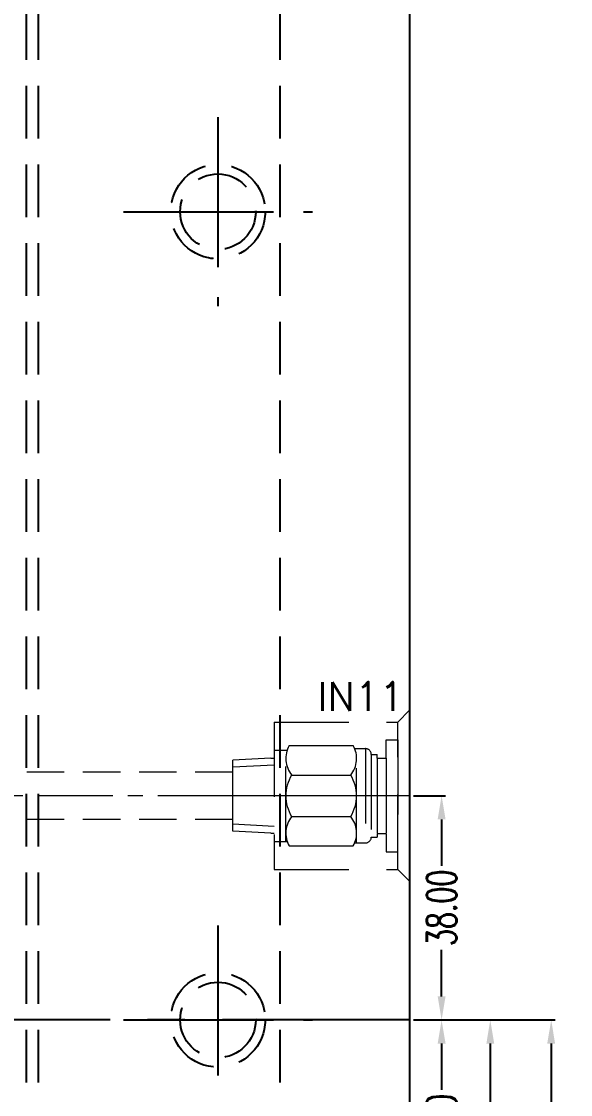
# Model space of a CAD drawing. Header units: inches. Extents: x 157915 to 159347, y -49911 to -48898.
# Drawn here: x 158767.3 to 158860.4, y -49189.5 to -49007.6 of the extents above; entities that cross this region are included whole.
import ezdxf
from ezdxf.enums import TextEntityAlignment as Align

# ---------------------------------------------------------------- set-up
doc = ezdxf.new("R2010")
doc.units = ezdxf.units.IN
doc.header["$LTSCALE"] = 2
doc.header["$MEASUREMENT"] = 0
doc.header["$PDMODE"] = 3
doc.header["$PDSIZE"] = 0.3125
for name, pattern in [('ACAD_ISO08W100', [36, 24, -3, 6, -3]), ('CENTER', [50.8, 31.75, -6.35, 6.35, -6.35]), ('HIDDEN', [9.525, 6.35, -3.175])]:
    doc.linetypes.add(name, pattern=pattern)
doc.layers.get('0').update_dxf_attribs({"linetype": 'CONTINUOUS'})
doc.layers.get('Defpoints').update_dxf_attribs({"linetype": 'CONTINUOUS'})
for name, color, linetype in [('5', 5, 'CONTINUOUS'), ('CL', 1, 'ACAD_ISO08W100'), ('COOL', 171, 'CONTINUOUS'), ('WT', 4, 'CONTINUOUS')]:
    doc.layers.add(name, color=color, linetype=linetype)
doc.layers.add('dim', color=3, linetype='CONTINUOUS', lineweight=15)
doc.layers.add('WR', color=122, linetype='HIDDEN', lineweight=18)
doc.styles.get("Standard").update_dxf_attribs({"font": 'txt.shx', "width": 0.67})
doc.dimstyles.new('2.00', dxfattribs={"dimtxt": 5, "dimasz": 4, "dimexe": 0.666, "dimexo": 0.626, "dimgap": 1, "dimtad": 0, "dimzin": 0, "dimdsep": 46, "dimtxsty": 'Standard', "dimcen": 0.09, "dimclrd": 3, "dimclre": 3, "dimclrt": 7, "dimazin": 0, "dimtfac": 1, "dimtofl": 0, "dimtmove": 0, "dimatfit": 0, "dimfxl": 0, "dimtolj": 1, "dimtzin": 0, "dimarcsym": 0})

# ---------------------------------------------------------------- blocks, each defined once
blk = doc.blocks.new('*D37214')
at = {"layer": 'Defpoints', "color": 0}
for p in [(158833.16, -49138.87), (158838.58, -49138.87), (158833.16, -49176.87)]:
    blk.add_point(p, dxfattribs=at)
at = {"layer": 'dim', "color": 3, "linetype": 'ByBlock', "lineweight": -2}
for p, q in [((158833.79, -49138.87), (158839.25, -49138.87)), ((158838.58, -49142.87), (158838.58, -49150.73)), ((158838.58, -49172.87), (158838.58, -49165.01)), ((158833.79, -49176.87), (158839.25, -49176.87))]:
    blk.add_line(p, q, dxfattribs=at)
at = {"layer": 'dim', "color": 3, "linetype": 'ByBlock'}
for points in [[(158839.25, -49142.87), (158837.91, -49142.87), (158838.58, -49138.87)], [(158837.91, -49172.87), (158839.25, -49172.87), (158838.58, -49176.87)]]:
    blk.add_solid(points, dxfattribs=at)
at = {"layer": 'dim', "color": 7, "linetype": 'ByBlock', "insert": (158838.58, -49157.87), "char_height": 5, "attachment_point": 5, "rotation": 90}
blk.add_mtext('\\A1;38.00', dxfattribs=at)
blk = doc.blocks.new('*D37215')
at = {"layer": 'Defpoints', "color": 0}
for p in [(158833.16, -49176.87), (158833.16, -49214.87), (158838.58, -49214.87)]:
    blk.add_point(p, dxfattribs=at)
at = {"layer": 'dim', "color": 3, "linetype": 'ByBlock', "lineweight": -2}
for p, q in [((158833.79, -49176.87), (158839.25, -49176.87)), ((158838.58, -49180.87), (158838.58, -49188.73)), ((158838.58, -49210.87), (158838.58, -49203.01)), ((158833.79, -49214.87), (158839.25, -49214.87))]:
    blk.add_line(p, q, dxfattribs=at)
at = {"layer": 'dim', "color": 3, "linetype": 'ByBlock'}
for points in [[(158839.25, -49180.87), (158837.91, -49180.87), (158838.58, -49176.87)], [(158837.91, -49210.87), (158839.25, -49210.87), (158838.58, -49214.87)]]:
    blk.add_solid(points, dxfattribs=at)
at = {"layer": 'dim', "color": 7, "linetype": 'ByBlock', "insert": (158838.58, -49195.87), "char_height": 5, "attachment_point": 5, "rotation": 90}
blk.add_mtext('\\A1;38.00', dxfattribs=at)
blk = doc.blocks.new('*D37216')
at = {"layer": 'Defpoints', "color": 0}
for p in [(158833.16, -49176.87), (158833.16, -49246.87), (158846.83, -49246.87)]:
    blk.add_point(p, dxfattribs=at)
at = {"layer": 'dim', "color": 3, "linetype": 'ByBlock', "lineweight": -2}
for p, q in [((158833.79, -49176.87), (158847.5, -49176.87)), ((158846.83, -49180.87), (158846.83, -49205.01)), ((158846.83, -49242.87), (158846.83, -49218.73)), ((158833.79, -49246.87), (158847.5, -49246.87))]:
    blk.add_line(p, q, dxfattribs=at)
at = {"layer": 'dim', "color": 3, "linetype": 'ByBlock'}
for points in [[(158847.5, -49180.87), (158846.17, -49180.87), (158846.83, -49176.87)], [(158846.17, -49242.87), (158847.5, -49242.87), (158846.83, -49246.87)]]:
    blk.add_solid(points, dxfattribs=at)
at = {"layer": 'dim', "color": 7, "linetype": 'ByBlock', "insert": (158846.83, -49211.87), "char_height": 5, "attachment_point": 5, "rotation": 90}
blk.add_mtext('\\A1;70.00', dxfattribs=at)
blk = doc.blocks.new('*D37217')
at = {"layer": 'Defpoints', "color": 0}
for p in [(158833.16, -49176.87), (158833.16, -49266.87), (158857.16, -49266.87)]:
    blk.add_point(p, dxfattribs=at)
at = {"layer": 'dim', "color": 3, "linetype": 'ByBlock', "lineweight": -2}
for p, q in [((158833.79, -49176.87), (158857.82, -49176.87)), ((158857.16, -49180.87), (158857.16, -49215.01)), ((158857.16, -49262.87), (158857.16, -49228.73)), ((158833.79, -49266.87), (158857.82, -49266.87))]:
    blk.add_line(p, q, dxfattribs=at)
at = {"layer": 'dim', "color": 3, "linetype": 'ByBlock'}
for points in [[(158857.82, -49180.87), (158856.49, -49180.87), (158857.16, -49176.87)], [(158856.49, -49262.87), (158857.82, -49262.87), (158857.16, -49266.87)]]:
    blk.add_solid(points, dxfattribs=at)
at = {"layer": 'dim', "color": 7, "linetype": 'ByBlock', "insert": (158857.16, -49221.87), "char_height": 5, "attachment_point": 5, "rotation": 90}
blk.add_mtext('\\A1;90.00', dxfattribs=at)
blk = doc.blocks.new('20150129.111502')
at = {"layer": '5', "color": 122, "linetype": 'HIDDEN', "lineweight": 0}
for p, q in [((0, 14.5), (0, -14.5)), ((2, 12.5), (0, 14.5)), ((2, 12.5), (2, -12.5)), ((23, 12.5), (2, 12.5)), ((23, -12.5), (23, 12.5)), ((2, -9.5), (2, 9.5)), ((4.01, 9.5), (2, 9.5)), ((4.01, 6.4), (4.01, 9.5)), ((7.51, -8), (7.51, 8)), ((9.33, 8), (7.51, 8)), ((9, 8), (9, -8)), ((20.43, 8.5), (9.57, 8.5)), ((23, 7.75), (20.77, 7.75)), ((21, 7.75), (21, -7.75)), ((4.01, -6.4), (4.01, 6.4)), ((5.51, 6.4), (4.01, 6.4)), ((5.51, 6.4), (5.51, 7)), ((6.51, 7), (5.51, 7)), ((5.51, 6.4), (5.51, 7)), ((5.51, -6.4), (5.51, 6.4)), ((6.51, -7), (6.51, 7)), ((23.56, 6.35), (23, 6.35)), ((23.56, 6.35), (30, 6.01)), ((30, 6.01), (30, -6.01)), ((23, 5.19), (30, 4.82)), ((20.01, 3.5), (9.99, 3.5)), ((20.01, -3.5), (9.99, -3.5)), ((23, -5.19), (30, -4.82)), ((5.51, -6.4), (4.01, -6.4)), ((4.01, -6.4), (4.01, -9.5)), ((5.51, -6.4), (5.51, -7)), ((5.51, -6.4), (5.51, -7)), ((6.51, -7), (5.51, -7)), ((23.56, -6.35), (23, -6.35)), ((23.56, -6.35), (30, -6.01)), ((9.33, -8), (7.51, -8)), ((20.43, -8.5), (9.57, -8.5)), ((23, -7.75), (20.77, -7.75)), ((4.01, -9.5), (2, -9.5)), ((2, -12.5), (0, -14.5)), ((23, -12.5), (2, -12.5))]:
    blk.add_line(p, q, dxfattribs=at)
at = {"layer": '5', "color": 122, "linetype": 'CENTER', "lineweight": 0, "ltscale": 0.5}
blk.add_line((0, 0), (30, 0), dxfattribs=at)
at = {"layer": '5', "color": 122, "linetype": 'HIDDEN', "lineweight": 0}
for centre, radius, start, end in [((7.51, 7), 1, 90, 180), ((13.47, 6.32), 4.47, 150.752, 219.0183), ((16.53, 6.32), 4.47, 320.9817, 29.248), ((15.66, 0), 6.66, 148.3016, 211.6984), ((14.34, 0), 6.66, 328.3016, 31.6984), ((13.47, -6.32), 4.47, 140.9817, 209.248), ((16.53, -6.32), 4.47, 330.752, 39.0183), ((7.51, -7), 1, 180, 270)]:
    blk.add_arc(centre, radius, start, end, dxfattribs=at)

msp = doc.modelspace()

# ---------------------------------------------------------------- linework, layer by layer
at = {"color": 8, "linetype": 'HIDDEN', "ltscale": 0.7}
for p, q in [((158768.163, -48951.868), (158768.163, -49401.868)), ((158770.163, -48951.868), (158770.163, -49401.868)), ((158811.163, -48951.868), (158811.163, -49401.868))]:
    msp.add_line(p, q, dxfattribs=at)
msp.add_line((158833.163, -48954.868), (158833.163, -49398.868))
at = {"color": 8, "linetype": 'CENTER', "ltscale": 0.4}
for p, q in [((158800.663, -49023.868), (158800.663, -49055.868)), ((158784.663, -49039.868), (158816.663, -49039.868)), ((158800.663, -49160.868), (158800.663, -49192.868)), ((158784.663, -49176.868), (158816.663, -49176.868))]:
    msp.add_line(p, q, dxfattribs=at)
at = {"color": 8, "linetype": 'HIDDEN', "ltscale": 0.7}
for centre, radius in [((158800.663, -49039.868), 8), ((158800.663, -49039.868), 6.4), ((158800.663, -49176.868), 8), ((158800.663, -49176.868), 6.4)]:
    msp.add_circle(centre, radius, dxfattribs=at)
at = {"layer": 'CL', "color": 7, "linetype": 'CENTER', "ltscale": 0.5}
msp.add_line((158833.163, -49176.868), (158483.163, -49176.868), dxfattribs=at)
at = {"layer": 'WR', "linetype": 'HIDDEN', "ltscale": 0.5}
for p, q in [((158803.163, -49134.868), (158746.163, -49134.868)), ((158803.163, -49142.868), (158746.163, -49142.868))]:
    msp.add_line(p, q, dxfattribs=at)
at = {"layer": 'WR', "linetype": 'CENTER', "ltscale": 0.2}
msp.add_line((158803.163, -49138.868), (158746.163, -49138.868), dxfattribs=at)

# ---------------------------------------------------------------- block references
at = {"layer": 'WT', "linetype": 'ByBlock', "rotation": 180}
msp.add_blockref('20150129.111502', (158833.163, -49138.868), dxfattribs=at)

# ---------------------------------------------------------------- texts
at = {"layer": 'COOL', "color": 4}
msp.add_text('IN11', height=4.8768, rotation=360, dxfattribs=at).set_placement((158824.874, -49122.035), align=Align.MIDDLE)

# ---------------------------------------------------------------- dimensions: what is measured, and where the dimension line sits
at = {"layer": 'dim', "linetype": 'ByBlock'}
for base, p2, picture, middle in [((158838.58, -49138.868), (158833.163, -49138.868), '*D37214', (158838.58, -49157.868)), ((158838.58, -49214.868), (158833.163, -49214.868), '*D37215', (158838.58, -49195.868)), ((158846.834, -49246.868), (158833.163, -49246.868), '*D37216', (158846.834, -49211.868)), ((158857.157, -49266.868), (158833.163, -49266.868), '*D37217', (158857.157, -49221.868))]:
    dim = msp.add_linear_dim(base=base, p1=(158833.163, -49176.868), p2=p2, angle=90, dimstyle='2.00', dxfattribs=at)
    dim.commit()
    dim.dimension.update_dxf_attribs({"geometry": picture, "text_midpoint": middle})

doc.saveas('drawing.dxf')
